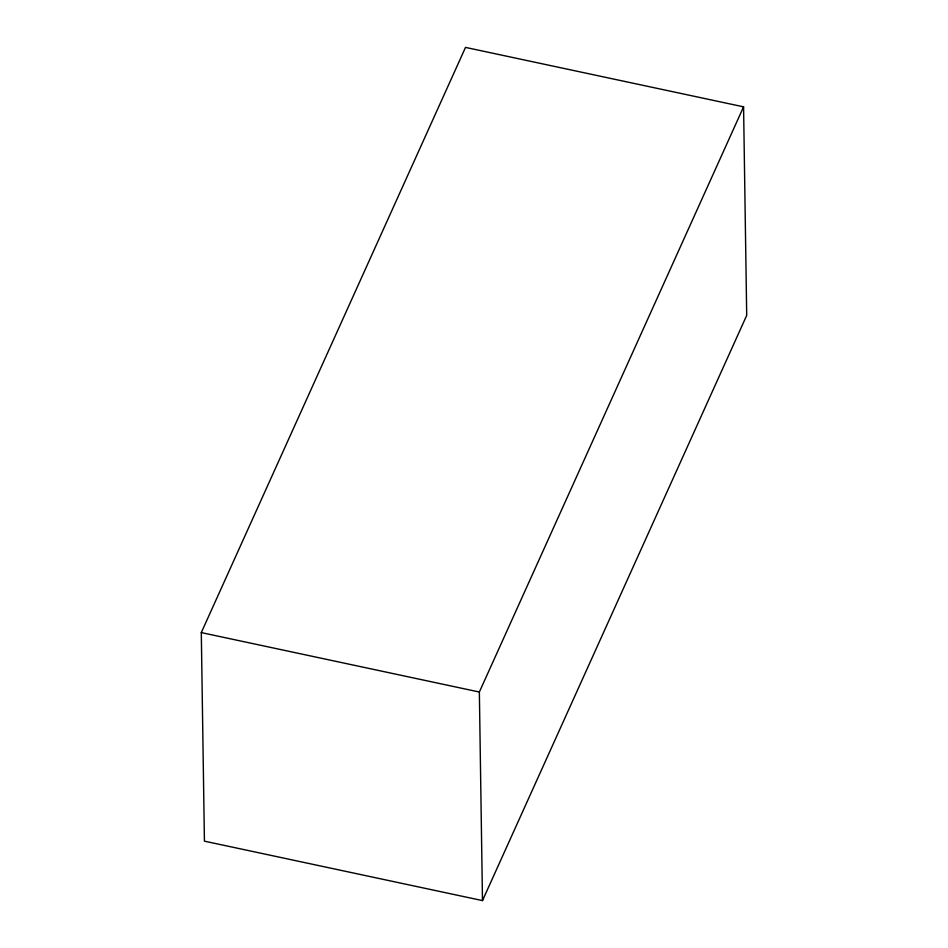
<?xml version="1.0" encoding="UTF-8"?>
<svg xmlns="http://www.w3.org/2000/svg" width="948" height="948" viewBox="0 0 948 948"><rect width="100%" height="100%" fill="white"/><g stroke="black" fill="none" stroke-linecap="round" stroke-linejoin="round"><path stroke-width="1.42" d="M201.296 632.589L465.515 47.4L743.576 106.84L746.704 315.411L482.485 900.6L204.424 841.16L201.296 632.589L479.356 692.028L482.485 900.6M479.356 692.028L743.576 106.84"/></g></svg>
